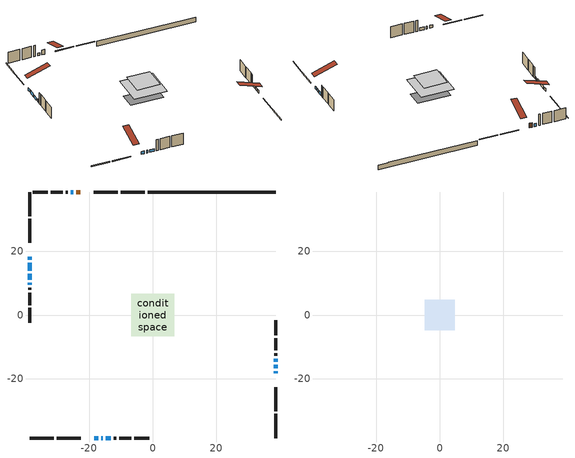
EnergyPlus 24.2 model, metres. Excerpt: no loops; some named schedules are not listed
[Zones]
conditioned space
 floor adiabatic (AdiabaticFloorConstruction): -6.72,-6.72 -6.72,6.72 6.72,6.72 6.72,-6.72 z2.74
 floor foundation (Slab1 construction): -6.68,-3.38 -6.68,3.38 6.68,3.38 6.68,-3.38 z-1.83
 wall outside (RimJoist1 construction): -2.52,38.64 -10.07,38.64 / -38.64,-38.64 -31.1,-38.64 / -38.64,38.64 -38.64,31.1 / 38.64,-38.64 38.64,-31.1 z0.3:0.6
 wall outside (RimJoist2 construction): -11,38.64 -18.54,38.64 / -30.17,-38.64 -22.62,-38.64 / -38.64,30.17 -38.64,22.62 / 38.64,-30.17 38.64,-22.62 z0.3:0.6
 wall outside (AdiabaticWallConstruction 1): -22.84,38.64 -23.98,38.64 z0.3:2.33
 wall outside (AdiabaticWallConstruction): 38.64,-18.33 38.64,-17.64 / 38.64,-16.72 38.64,-15.66 / -18.33,-38.64 -17.06,-38.64 / -38.64,18.33 -38.64,17.37 / -38.64,16.45 -38.64,13.9 / -16.13,-38.64 -15.75,-38.64 / 38.64,-14.73 38.64,-13.67 / -24.91,38.64 -25.76,38.64 / -14.82,-38.64 -13.13,-38.64 / -38.64,12.98 -38.64,11.07 / -38.64,10.14 -38.64,9.48 z0.3:1.52
 wall outside (Wall1 construction): -26.69,38.64 -27.38,38.64 / -12.2,-38.64 -11.51,-38.64 / -38.64,8.55 -38.64,7.86 / 38.64,-12.74 38.64,-12.05 z0.3:5.18
 wall outside (Wall2 construction): -28.31,38.64 -32.11,38.64 / -10.58,-38.64 -6.78,-38.64 / -38.64,6.93 -38.64,3.13 / 38.64,-11.12 38.64,-7.32 z0.3:5.18
 wall outside (Wall3 construction): -33.04,38.64 -37.71,38.64 / -5.85,-38.64 -1.18,-38.64 / -38.64,2.2 -38.64,-2.47 / 38.64,-6.39 38.64,-1.72 z0.3:5.18
 wall foundation (FoundationWall1 construction): -1.59,38.64,-1.83 -1.59,38.64,0.3 34.62,38.64,0.3 34.62,38.64,0.18 38.64,38.64,0.18 38.64,38.64,-1.83
 window (WindowConstruction 9): 38.64,-18.33 38.64,-17.64 z0.3:1.52
 window (WindowConstruction 5): 38.64,-16.72 38.64,-15.66 z0.3:1.52
 window (WindowConstruction 6): -18.33,-38.64 -17.06,-38.64 z0.3:1.52
 window (WindowConstruction 7): -38.64,18.33 -38.64,17.37 z0.3:1.52
 window (WindowConstruction 8): -38.64,16.44 -38.64,13.9 z0.3:1.52
 window (WindowConstruction 10): -16.13,-38.64 -15.75,-38.64 z0.3:1.52
 window (WindowConstruction): 38.64,-14.73 38.64,-13.67 z0.3:1.52
 window (WindowConstruction 1): -24.91,38.64 -25.76,38.64 z0.3:1.52
 window (WindowConstruction 2): -14.82,-38.64 -13.13,-38.64 z0.3:1.52
 window (WindowConstruction 3): -38.64,12.97 -38.64,11.07 z0.3:1.52
 window (WindowConstruction 4): -38.64,10.14 -38.64,9.48 z0.3:1.52
 door (Door): -22.84,38.64 -23.98,38.64 z0.3:2.33
 ceiling adiabatic (AdiabaticFloorConstruction): 6.72,-6.72 6.72,6.72 -6.72,6.72 -6.72,-6.72 z2.74
attic - vented
 floor to conditioned space (Floor1 construction Reversed): -4.75,-4.75 -4.75,4.75 4.75,4.75 4.75,-4.75 z5.18
 roof outside (Roof1 construction): -21.91,38.64,5.18 -21.91,29.38,8.26 -19.47,29.38,8.26 -19.47,38.64,5.18; -19.26,-38.64,5.18 -19.26,-29.38,8.26 -21.69,-29.38,8.26 -21.69,-38.64,5.18; -38.64,19.26,5.18 -29.38,19.26,8.26 -29.38,21.69,8.26 -38.64,21.69,5.18; 38.64,-19.26,5.18 29.38,-19.26,8.26 29.38,-21.69,8.26 38.64,-21.69,5.18
[Building]
Building 1: Terrain=Suburbs
[Site:Location]
Toronto City Centre_ON: Latitude {deg}=43.63; Longitude {deg}=-79.39; Time Zone {hr}=-5; Elevation {m}=77; Keep Site Location Information=Yes
[Site:GroundTemperature:Shallow]
5.01852, 3.26908, 3.12898, 3.95918, 7.29196, 10.6092, 13.4851, 15.3069, 15.4617, 13.9799, 11.1774, 7.9619
[Site:WaterMainsTemperature]
Calculation Method=Schedule; Temperature Schedule=mains temperature schedule
[Material] Roughness=Rough; Thermal Absorptance=0.9
Name | Thickness {m} | Conductivity {W/m-K} | Density {kg/m3} | Specific Heat {J/kg-K} | Solar Absorptance | Visible Absorptance
asphalt or fiberglass shingles | 0.00635 | 0.162714 | 1121.4 | 1465.45 | 0.4 | 0.4
ceiling loosefill ins | 0.169333 | 0.0480833 | 16.02 | 1046.75 | 0.7 | 0.7
ceiling stud and cavity | 0.1397 | 0.21213 | 65.682 | 1177.47 | 0.7 | 0.7
concrete 4.0 in. | 0.1016 | 1.803125 | 2242.8 | 837.4 | 0.7 | 0.7
concrete 8.0 in. | 0.2032 | 1.803125 | 2242.8 | 837.4 | 0.7 | 0.7
door material | 0.04445 | 0.053851 | 512.64 | 1214.23 | 0.7 | 0.7
exterior vertical ins | 0.0457286 | 0.029427 | 32.04 | 1214.23 | 0.7 | 0.7
floor covering | 0.0127 | 0.0433444 | 54.468 | 1339.84 | 0.6 | 0.6
floor rigid ins; wall rigid ins | 0.512978 | 0.029427 | 32.04 | 1214.23 | 0.7 | 0.7
floor stud and cavity | 0.1397 | 1.75129 | 37.0049 | 1207.88 | 0.7 | 0.7
furniture material conditioned space 1 | 0.1524 | 0.115458 | 640.8 | 1214.23 | 0.6 | 0.6
gypsum board | 0.0127 | 0.160291 | 801 | 837.4 | 0.6 | 0.6
gypsum board 1 | 0.0127 | 0.160291 | 801 | 837.4 | 0.7 | 0.7
osb sheathing 0.5 in. | 0.0127 | 0.115458 | 512.64 | 1214.23 | 0.7 | 0.7
osb sheathing 0.75 in. | 0.01905 | 0.115458 | 512.64 | 1214.23 | 0.7 | 0.7
osb sheathing 2.0 in. | 0.0508 | 0.115458 | 512.64 | 1214.23 | 0.7 | 0.7
rim joist stud and cavity | 0.0508 | 0.0451784 | 125.044 | 1163.47 | 0.6 | 0.6
rim joist stud and cavity 1 | 0.0508 | 0.029095 | 125.044 | 1163.47 | 0.6 | 0.6
wall stud and cavity | 0.1397 | 0.0826441 | 139.0536 | 1170.24 | 0.7 | 0.7
wall stud and cavity 1 | 0.1397 | 0.0812893 | 139.0536 | 1170.24 | 0.7 | 0.7
wall stud and cavity 2 | 0.1397 | 0.0810402 | 139.0536 | 1170.24 | 0.7 | 0.7
wall stud and cavity 3 | 0.0889 | 0.380278 | 52.3479 | 1209.89 | 0.7 | 0.7
wall stud and cavity 4 | 0.0889 | 0.391764 | 83.0341 | 1211.67 | 0.7 | 0.7
wood siding | 0.0254 | 0.102417 | 544.68 | 1172.36 | 0.4 | 0.4
wood siding 1; wood siding 2; wood siding 3 | 0.0254 | 0.102417 | 544.68 | 1172.36 | 0.7 | 0.7
[WindowMaterial:SimpleGlazingSystem]
Name | U-Factor {W/m2-K} | Solar Heat Gain Coefficient
WindowMaterial | 3.28699 | 0.56
WindowMaterial 1 | 3.28699 | 0.53
WindowMaterial 2 | 3.28699 | 0.54
WindowMaterial 3 | 3.2745 | 0.5
WindowMaterial 4 | 3.28586 | 0.57
WindowMaterial 5 | 3.26542 | 0.45
WindowMaterial 6 | 3.28927 | 0.62
WindowMaterial 7 | 7.111695 | 0.62
WindowMaterial 8 | 3.20069 | 0.32
[Construction]
AdiabaticFloorConstruction: floor stud and cavity, floor rigid ins, osb sheathing 0.75 in., floor covering
AdiabaticWallConstruction: wood siding 2, wall rigid ins, wall stud and cavity 3, gypsum board
AdiabaticWallConstruction 1: wood siding 3, wall rigid ins, wall stud and cavity 3, gypsum board
Door: door material
Floor1 construction Reversed: gypsum board, ceiling stud and cavity, ceiling loosefill ins
FoundationWall1 construction: concrete 8.0 in., gypsum board 1
furniture construction conditioned space 1: furniture material conditioned space 1
PartitionWallConstruction: gypsum board, wall stud and cavity 4, gypsum board
RimJoist1 construction: wood siding 1, osb sheathing 2.0 in., rim joist stud and cavity
RimJoist2 construction: wood siding 1, osb sheathing 2.0 in., rim joist stud and cavity 1
Roof1 construction: asphalt or fiberglass shingles
Slab1 construction: concrete 4.0 in.
Wall1 construction: wood siding, osb sheathing 0.5 in., wall stud and cavity, gypsum board
Wall2 construction: wood siding, osb sheathing 0.5 in., wall stud and cavity 1, gypsum board
Wall3 construction: wood siding, osb sheathing 0.5 in., wall stud and cavity 2, gypsum board
WindowConstruction; WindowConstruction 5: WindowMaterial
WindowConstruction 1; WindowConstruction 2: WindowMaterial 1
WindowConstruction 10: WindowMaterial 8
WindowConstruction 3: WindowMaterial 2
WindowConstruction 4: WindowMaterial 3
WindowConstruction 6: WindowMaterial 4
WindowConstruction 7: WindowMaterial 5
WindowConstruction 8: WindowMaterial 6
WindowConstruction 9: WindowMaterial 7
[Zone] Multiplier=1; Part of Total Floor Area=Yes
Name | Volume {m3}
attic - vented | 45.2252
conditioned space | 677.1
[Space]
Name | Zone | Volume {m3}
attic - vented 1 | attic - vented | 45.2252
conditioned space 1 | conditioned space | 677.1
[ZoneInfiltration:EffectiveLeakageArea]
infil attic - vented 1: Zone or Space=attic - vented 1; Schedule=Always On Discrete; Effective Air Leakage Area {cm2}=3802.11; Stack Coefficient=0.000214539; Wind Coefficient=9.89632e-06
[ZoneMixing]
whole house fan mix: Zone or Space=attic - vented; Schedule=Always On Continuous; Design Flow Rate Calculation Method=Flow/Zone; Design Flow Rate {m3/s}=0; Source Zone or Space=conditioned space
[SurfaceProperty:ExposedFoundationPerimeter]
Slab1: Exposed Perimeter Calculation Method=TotalExposedPerimeter; Total Exposed Perimeter {m}=40.233
[InternalMass] Zone or ZoneList=conditioned space; Space or SpaceList=conditioned space 1
Name | Construction | Surface Area {m2}
furniture mass conditioned space 1 | furniture construction conditioned space 1 | 108.372
partition wall mass | PartitionWallConstruction | 270.93
[Lights]
interior lighting: Zone or ZoneList or Space or SpaceList=conditioned space 1; Schedule=interior lighting schedule; Design Level Calculation Method=LightingLevel; Lighting Level {W}=343.2; Return Air Fraction=0; Fraction Radiant=0.6; Fraction Visible=0.2; Fraction Replaceable=1
[People]
occupants: Zone or ZoneList or Space or SpaceList=conditioned space 1; Number of People Schedule=occupants schedule; Number of People Calculation Method=People; Number of People=3; Fraction Radiant=0.314171; Sensible Heat Fraction=0.56303; Activity Level Schedule=occupants activity schedule; Carbon Dioxide Generation Rate {m3/s-W}=0; Enable ASHRAE 55 Comfort Warnings=No; Mean Radiant Temperature Calculation Type=EnclosureAveraged
[ElectricEquipment] Zone or ZoneList or Space or SpaceList=conditioned space 1; Design Level Calculation Method=EquipmentLevel
Name | Schedule | Design Level {W} | Fraction Latent | Fraction Radiant | Fraction Lost
clothes dryer | clothes dryer schedule | 140.772 | 0.015 | 0.081 | 0.85
clothes washer | clothes washer schedule | 32.1985 | 0.03 | 0.162 | 0.7
cooking range | cooking range schedule | 215.147 | 0.08 | 0.432 | 0.2
dishwasher | dishwasher schedule | 66.8632 | 0.3 | 0.18 | 0.4
fridge | fridge schedule | 72.9452 | 0 | 0.6 | 0
mech vent bath fan 0 | mech vent bath fan 0 schedule | 50.2 | 0 | 0 | 1
mech vent house fan | mech vent house fan schedule | 0 | 0 | 0 | 1
mech vent house fan cfis | mech vent house fan cfis schedule | 0 | 0 | 0 | 0
mech vent range fan 0 | mech vent range fan 0 schedule | 57 | 0 | 0 | 1
misc plug loads | misc plug loads schedule | 494.7 | 0.045 | 0.513 | 0.1
whole house fan | Always On Discrete | 0 | 0 | 0 | 1
[OtherEquipment] Zone or ZoneList or Space or SpaceList=conditioned space 1; Design Level Calculation Method=EquipmentLevel
Name | Fuel Type | Schedule | Design Level {W} | Fraction Latent | Fraction Radiant | Fraction Lost
clothes dryer 1 | Electricity | clothes dryer schedule | 0 | 0.015 | 0.081 | 0.85
cooking range 1 | Electricity | cooking range schedule | 0 | 0.08 | 0.432 | 0.2
general water use latent | None | general water use schedule | 62.594 | 1 | 0 | 0
general water use sensible | None | general water use schedule | -61.6891 | 0 | 0.6 | 0
mech vent house fan latent load | None | Always On Discrete | 0 | 1 | 0 | 0
mech vent house fan sensible load | None | Always On Discrete | 0 | 0 | 0 | 0
water heater energy adjustment1 | NaturalGas | Always On Discrete | 0.01 | 0 | 0 | 1
[ZoneInfiltration:DesignFlowRate] Zone or ZoneList or Space or SpaceList=conditioned space 1; Schedule=Always On Discrete; Design Flow Rate Calculation Method=Flow/Zone; Design Flow Rate {m3/s}=0
infil flow; natural vent flow; whole house fan flow
[AvailabilityManager:Scheduled]
central ac and furnace airloop Availability Manager: Schedule=Always On Discrete
[Foundation:Kiva]
Foundation Kiva 1: Initial Indoor Air Temperature {C}=18; Wall Height Above Grade {m}=0.300015; Wall Depth Below Slab {m}=0.2032; Custom Block Material Name 1=exterior vertical ins; Custom Block Depth 1 {m}=2.13; Custom Block X Position 1 {m}=0.2159; Custom Block Z Position 1 {m}=0
[Foundation:Kiva:Settings]
Soil Conductivity {W/m-K}=0.849921; Soil Density {kg/m3}=1842.3; Soil Specific Heat {J/kg-K}=418.7; Ground Solar Absorptivity=0.9; Ground Thermal Absorptivity=0.9; Ground Surface Roughness {m}=0.03; Far-Field Width {m}=40; Deep-Ground Boundary Condition=ZeroFlux; Deep-Ground Depth {m}=40; Minimum Cell Dimension {m}=0.2; Maximum Cell Growth Coefficient=3; Simulation Timestep=Timestep
[Exterior:Lights]
exterior lighting: Schedule=exterior lighting schedule; Design Level {W}=75.6
[EnergyManagementSystem:GlobalVariable]
central_ac_and_furnace_airloop_Fan_RTF
infil_program_Qfan
infil_program_Qinf
natural_vent_program_Qnv
natural_vent_program_Qwhf
[EnergyManagementSystem:Sensor]
Name | Output:Variable or Output:Meter Index Key | Output:Variable or Output:Meter
airflow_gain | infil flow | Infiltration Sensible Heat Gain Energy
airflow_gain_1 | natural vent flow | Infiltration Sensible Heat Gain Energy
airflow_gain_2 | whole house fan flow | Infiltration Sensible Heat Gain Energy
airflow_loss | infil flow | Infiltration Sensible Heat Loss Energy
airflow_loss_1 | natural vent flow | Infiltration Sensible Heat Loss Energy
airflow_loss_2 | whole house fan flow | Infiltration Sensible Heat Loss Energy
clg_load_cond |  | Cooling:EnergyTransfer:Zone:CONDITIONED SPACE
clg_sp_s; clg_sp_s_1 | cooling setpoint | Schedule Value
clothes_dryer_exhaust_0_sch_s | clothes dryer exhaust 0 schedule | Schedule Value
cool_season | cooling season schedule | Schedule Value
htg_load_cond |  | Heating:EnergyTransfer:Zone:CONDITIONED SPACE
htg_sp_s; htg_sp_s_1 | heating setpoint | Schedule Value
ig_ee_conv | clothes dryer | Electric Equipment Convective Heating Energy
ig_ee_conv_2 | cooking range | Electric Equipment Convective Heating Energy
ig_ee_conv_4 | fridge | Electric Equipment Convective Heating Energy
ig_ee_conv_5 | misc plug loads | Electric Equipment Convective Heating Energy
ig_ee_conv_6 | whole house fan | Electric Equipment Convective Heating Energy
ig_ee_rad | clothes dryer | Electric Equipment Radiant Heating Energy
ig_ee_rad_2 | cooking range | Electric Equipment Radiant Heating Energy
ig_ee_rad_4 | fridge | Electric Equipment Radiant Heating Energy
ig_ee_rad_5 | misc plug loads | Electric Equipment Radiant Heating Energy
ig_ee_rad_6 | whole house fan | Electric Equipment Radiant Heating Energy
ig_lgt_conv | interior lighting | Lights Convective Heating Energy
ig_lgt_rad | interior lighting | Lights Radiant Heating Energy
ig_lgt_vis | interior lighting | Lights Visible Radiation Heating Energy
ig_oe_conv | clothes dryer 1 | Other Equipment Convective Heating Energy
ig_oe_conv_1 | cooking range 1 | Other Equipment Convective Heating Energy
ig_oe_conv_2 | general water use latent | Other Equipment Convective Heating Energy
ig_oe_conv_3 | general water use sensible | Other Equipment Convective Heating Energy
ig_oe_conv_4 | water heater energy adjustment1 | Other Equipment Convective Heating Energy
ig_oe_rad | clothes dryer 1 | Other Equipment Radiant Heating Energy
ig_oe_rad_1 | cooking range 1 | Other Equipment Radiant Heating Energy
ig_oe_rad_2 | general water use latent | Other Equipment Radiant Heating Energy
ig_oe_rad_3 | general water use sensible | Other Equipment Radiant Heating Energy
ig_oe_rad_4 | water heater energy adjustment1 | Other Equipment Radiant Heating Energy
ig_ppl_conv | occupants | People Convective Heating Energy
ig_ppl_rad | occupants | People Radiant Heating Energy
im_conv | furniture mass conditioned space 1 | Surface Inside Face Convection Heat Gain Energy
im_conv_1 | partition wall mass | Surface Inside Face Convection Heat Gain Energy
im_ig | furniture mass conditioned space 1 | Surface Inside Face Internal Gains Radiation Heat Gain Energy
im_ig_1 | partition wall mass | Surface Inside Face Internal Gains Radiation Heat Gain Energy
im_lgt | furniture mass conditioned space 1 | Surface Inside Face Lights Radiation Heat Gain Energy
im_lgt_1 | partition wall mass | Surface Inside Face Lights Radiation Heat Gain Energy
im_sol | furniture mass conditioned space 1 | Surface Inside Face Solar Radiation Heat Gain Energy
im_sol_1 | partition wall mass | Surface Inside Face Solar Radiation Heat Gain Energy
im_surf | furniture mass conditioned space 1 | Surface Inside Face Net Surface Thermal Radiation Heat Gain Energy
im_surf_1 | partition wall mass | Surface Inside Face Net Surface Thermal Radiation Heat Gain Energy
mech_vent_bath_fan_0_sch_s | mech vent bath fan 0 schedule | Schedule Value
mech_vent_range_fan_0_sch_s | mech vent range fan 0 schedule | Schedule Value
mv_conv | mech vent bath fan 0 | Electric Equipment Convective Heating Energy
mv_conv_1 | mech vent house fan | Electric Equipment Convective Heating Energy
mv_conv_2 | mech vent house fan cfis | Electric Equipment Convective Heating Energy
mv_conv_3 | mech vent range fan 0 | Electric Equipment Convective Heating Energy
mv_conv_4 | mech vent house fan latent load | Other Equipment Convective Heating Energy
mv_conv_5 | mech vent house fan sensible load | Other Equipment Convective Heating Energy
mv_rad | mech vent bath fan 0 | Electric Equipment Radiant Heating Energy
mv_rad_1 | mech vent house fan | Electric Equipment Radiant Heating Energy
mv_rad_2 | mech vent house fan cfis | Electric Equipment Radiant Heating Energy
mv_rad_3 | mech vent range fan 0 | Electric Equipment Radiant Heating Energy
mv_rad_4 | mech vent house fan latent load | Other Equipment Radiant Heating Energy
mv_rad_5 | mech vent house fan sensible load | Other Equipment Radiant Heating Energy
natural_vent_s | natural vent schedule | Schedule Value
out_pb_s |  | Site Outdoor Air Barometric Pressure
out_wt_s |  | Site Outdoor Air Humidity Ratio
site_vw_s |  | Site Wind Speed
ss_back_out | Window1 | Surface Window Shortwave from Zone Back Out Window Heat Transfer Rate
ss_back_out_1 | Window10 | Surface Window Shortwave from Zone Back Out Window Heat Transfer Rate
ss_back_out_10 | Window9 | Surface Window Shortwave from Zone Back Out Window Heat Transfer Rate
ss_back_out_2 | Window11 | Surface Window Shortwave from Zone Back Out Window Heat Transfer Rate
ss_back_out_3 | Window12 | Surface Window Shortwave from Zone Back Out Window Heat Transfer Rate
ss_back_out_4 | Window14 | Surface Window Shortwave from Zone Back Out Window Heat Transfer Rate
ss_back_out_5 | Window15 | Surface Window Shortwave from Zone Back Out Window Heat Transfer Rate
ss_back_out_6 | Window3 | Surface Window Shortwave from Zone Back Out Window Heat Transfer Rate
ss_back_out_7 | Window4 | Surface Window Shortwave from Zone Back Out Window Heat Transfer Rate
ss_back_out_8 | Window5 | Surface Window Shortwave from Zone Back Out Window Heat Transfer Rate
ss_back_out_9 | Window7 | Surface Window Shortwave from Zone Back Out Window Heat Transfer Rate
ss_conv | Door1 | Surface Inside Face Convection Heat Gain Energy
ss_conv_1 | Window1 | Surface Inside Face Convection Heat Gain Energy
ss_conv_10 | Window7 | Surface Inside Face Convection Heat Gain Energy
ss_conv_11 | Window9 | Surface Inside Face Convection Heat Gain Energy
ss_conv_2 | Window10 | Surface Inside Face Convection Heat Gain Energy
ss_conv_3 | Window11 | Surface Inside Face Convection Heat Gain Energy
ss_conv_4 | Window12 | Surface Inside Face Convection Heat Gain Energy
ss_conv_5 | Window14 | Surface Inside Face Convection Heat Gain Energy
ss_conv_6 | Window15 | Surface Inside Face Convection Heat Gain Energy
ss_conv_7 | Window3 | Surface Inside Face Convection Heat Gain Energy
ss_conv_8 | Window4 | Surface Inside Face Convection Heat Gain Energy
ss_conv_9 | Window5 | Surface Inside Face Convection Heat Gain Energy
ss_ig | Door1 | Surface Inside Face Internal Gains Radiation Heat Gain Energy
ss_ig_1 | Window1 | Surface Inside Face Internal Gains Radiation Heat Gain Energy
ss_ig_10 | Window7 | Surface Inside Face Internal Gains Radiation Heat Gain Energy
ss_ig_11 | Window9 | Surface Inside Face Internal Gains Radiation Heat Gain Energy
ss_ig_2 | Window10 | Surface Inside Face Internal Gains Radiation Heat Gain Energy
ss_ig_3 | Window11 | Surface Inside Face Internal Gains Radiation Heat Gain Energy
ss_ig_4 | Window12 | Surface Inside Face Internal Gains Radiation Heat Gain Energy
ss_ig_5 | Window14 | Surface Inside Face Internal Gains Radiation Heat Gain Energy
ss_ig_6 | Window15 | Surface Inside Face Internal Gains Radiation Heat Gain Energy
ss_ig_7 | Window3 | Surface Inside Face Internal Gains Radiation Heat Gain Energy
ss_ig_8 | Window4 | Surface Inside Face Internal Gains Radiation Heat Gain Energy
ss_ig_9 | Window5 | Surface Inside Face Internal Gains Radiation Heat Gain Energy
ss_lgt | Door1 | Surface Inside Face Lights Radiation Heat Gain Energy
ss_sol | Door1 | Surface Inside Face Solar Radiation Heat Gain Energy
ss_surf | Door1 | Surface Inside Face Net Surface Thermal Radiation Heat Gain Energy
ss_surf_1 | Window1 | Surface Inside Face Net Surface Thermal Radiation Heat Gain Energy
ss_surf_10 | Window7 | Surface Inside Face Net Surface Thermal Radiation Heat Gain Energy
ss_surf_11 | Window9 | Surface Inside Face Net Surface Thermal Radiation Heat Gain Energy
ss_surf_2 | Window10 | Surface Inside Face Net Surface Thermal Radiation Heat Gain Energy
ss_surf_3 | Window11 | Surface Inside Face Net Surface Thermal Radiation Heat Gain Energy
ss_surf_4 | Window12 | Surface Inside Face Net Surface Thermal Radiation Heat Gain Energy
ss_surf_5 | Window14 | Surface Inside Face Net Surface Thermal Radiation Heat Gain Energy
ss_surf_6 | Window15 | Surface Inside Face Net Surface Thermal Radiation Heat Gain Energy
ss_surf_7 | Window3 | Surface Inside Face Net Surface Thermal Radiation Heat Gain Energy
ss_surf_8 | Window4 | Surface Inside Face Net Surface Thermal Radiation Heat Gain Energy
ss_surf_9 | Window5 | Surface Inside Face Net Surface Thermal Radiation Heat Gain Energy
ss_trans_in | Window1 | Surface Window Transmitted Solar Radiation Rate
ss_trans_in_1 | Window10 | Surface Window Transmitted Solar Radiation Rate
ss_trans_in_10 | Window9 | Surface Window Transmitted Solar Radiation Rate
ss_trans_in_2 | Window11 | Surface Window Transmitted Solar Radiation Rate
ss_trans_in_3 | Window12 | Surface Window Transmitted Solar Radiation Rate
ss_trans_in_4 | Window14 | Surface Window Transmitted Solar Radiation Rate
ss_trans_in_5 | Window15 | Surface Window Transmitted Solar Radiation Rate
ss_trans_in_6 | Window3 | Surface Window Transmitted Solar Radiation Rate
ss_trans_in_7 | Window4 | Surface Window Transmitted Solar Radiation Rate
ss_trans_in_8 | Window5 | Surface Window Transmitted Solar Radiation Rate
ss_trans_in_9 | Window7 | Surface Window Transmitted Solar Radiation Rate
ss_trans_out | Window1 | Surface Inside Face Initial Transmitted Diffuse Transmitted Out Window Solar Radiation Rate
ss_trans_out_1 | Window10 | Surface Inside Face Initial Transmitted Diffuse Transmitted Out Window Solar Radiation Rate
ss_trans_out_10 | Window9 | Surface Inside Face Initial Transmitted Diffuse Transmitted Out Window Solar Radiation Rate
ss_trans_out_2 | Window11 | Surface Inside Face Initial Transmitted Diffuse Transmitted Out Window Solar Radiation Rate
ss_trans_out_3 | Window12 | Surface Inside Face Initial Transmitted Diffuse Transmitted Out Window Solar Radiation Rate
ss_trans_out_4 | Window14 | Surface Inside Face Initial Transmitted Diffuse Transmitted Out Window Solar Radiation Rate
ss_trans_out_5 | Window15 | Surface Inside Face Initial Transmitted Diffuse Transmitted Out Window Solar Radiation Rate
ss_trans_out_6 | Window3 | Surface Inside Face Initial Transmitted Diffuse Transmitted Out Window Solar Radiation Rate
ss_trans_out_7 | Window4 | Surface Inside Face Initial Transmitted Diffuse Transmitted Out Window Solar Radiation Rate
ss_trans_out_8 | Window5 | Surface Inside Face Initial Transmitted Diffuse Transmitted Out Window Solar Radiation Rate
ss_trans_out_9 | Window7 | Surface Inside Face Initial Transmitted Diffuse Transmitted Out Window Solar Radiation Rate
s_conv | Floor1 | Surface Inside Face Convection Heat Gain Energy
s_conv_1 | FoundationWall1 | Surface Inside Face Convection Heat Gain Energy
s_conv_10 | RimJoist2:270 | Surface Inside Face Convection Heat Gain Energy
s_conv_11 | RimJoist2:90 | Surface Inside Face Convection Heat Gain Energy
s_conv_12 | Slab1 | Surface Inside Face Convection Heat Gain Energy
s_conv_13 | Wall1:0 | Surface Inside Face Convection Heat Gain Energy
s_conv_14 | Wall1:180 | Surface Inside Face Convection Heat Gain Energy
s_conv_15 | Wall1:270 | Surface Inside Face Convection Heat Gain Energy
s_conv_16 | Wall1:90 | Surface Inside Face Convection Heat Gain Energy
s_conv_17 | Wall2:0 | Surface Inside Face Convection Heat Gain Energy
s_conv_18 | Wall2:180 | Surface Inside Face Convection Heat Gain Energy
s_conv_19 | Wall2:270 | Surface Inside Face Convection Heat Gain Energy
s_conv_2 | inferred conditioned ceiling | Surface Inside Face Convection Heat Gain Energy
s_conv_20 | Wall2:90 | Surface Inside Face Convection Heat Gain Energy
s_conv_21 | Wall3:0 | Surface Inside Face Convection Heat Gain Energy
s_conv_22 | Wall3:180 | Surface Inside Face Convection Heat Gain Energy
s_conv_23 | Wall3:270 | Surface Inside Face Convection Heat Gain Energy
s_conv_24 | Wall3:90 | Surface Inside Face Convection Heat Gain Energy
s_conv_3 | inferred conditioned floor | Surface Inside Face Convection Heat Gain Energy
s_conv_4 | RimJoist1:0 | Surface Inside Face Convection Heat Gain Energy
s_conv_5 | RimJoist1:180 | Surface Inside Face Convection Heat Gain Energy
s_conv_6 | RimJoist1:270 | Surface Inside Face Convection Heat Gain Energy
s_conv_7 | RimJoist1:90 | Surface Inside Face Convection Heat Gain Energy
s_conv_8 | RimJoist2:0 | Surface Inside Face Convection Heat Gain Energy
s_conv_9 | RimJoist2:180 | Surface Inside Face Convection Heat Gain Energy
s_ig | Floor1 | Surface Inside Face Internal Gains Radiation Heat Gain Energy
s_ig_1 | FoundationWall1 | Surface Inside Face Internal Gains Radiation Heat Gain Energy
s_ig_10 | RimJoist2:270 | Surface Inside Face Internal Gains Radiation Heat Gain Energy
s_ig_11 | RimJoist2:90 | Surface Inside Face Internal Gains Radiation Heat Gain Energy
s_ig_12 | Slab1 | Surface Inside Face Internal Gains Radiation Heat Gain Energy
s_ig_13 | Wall1:0 | Surface Inside Face Internal Gains Radiation Heat Gain Energy
s_ig_14 | Wall1:180 | Surface Inside Face Internal Gains Radiation Heat Gain Energy
s_ig_15 | Wall1:270 | Surface Inside Face Internal Gains Radiation Heat Gain Energy
s_ig_16 | Wall1:90 | Surface Inside Face Internal Gains Radiation Heat Gain Energy
